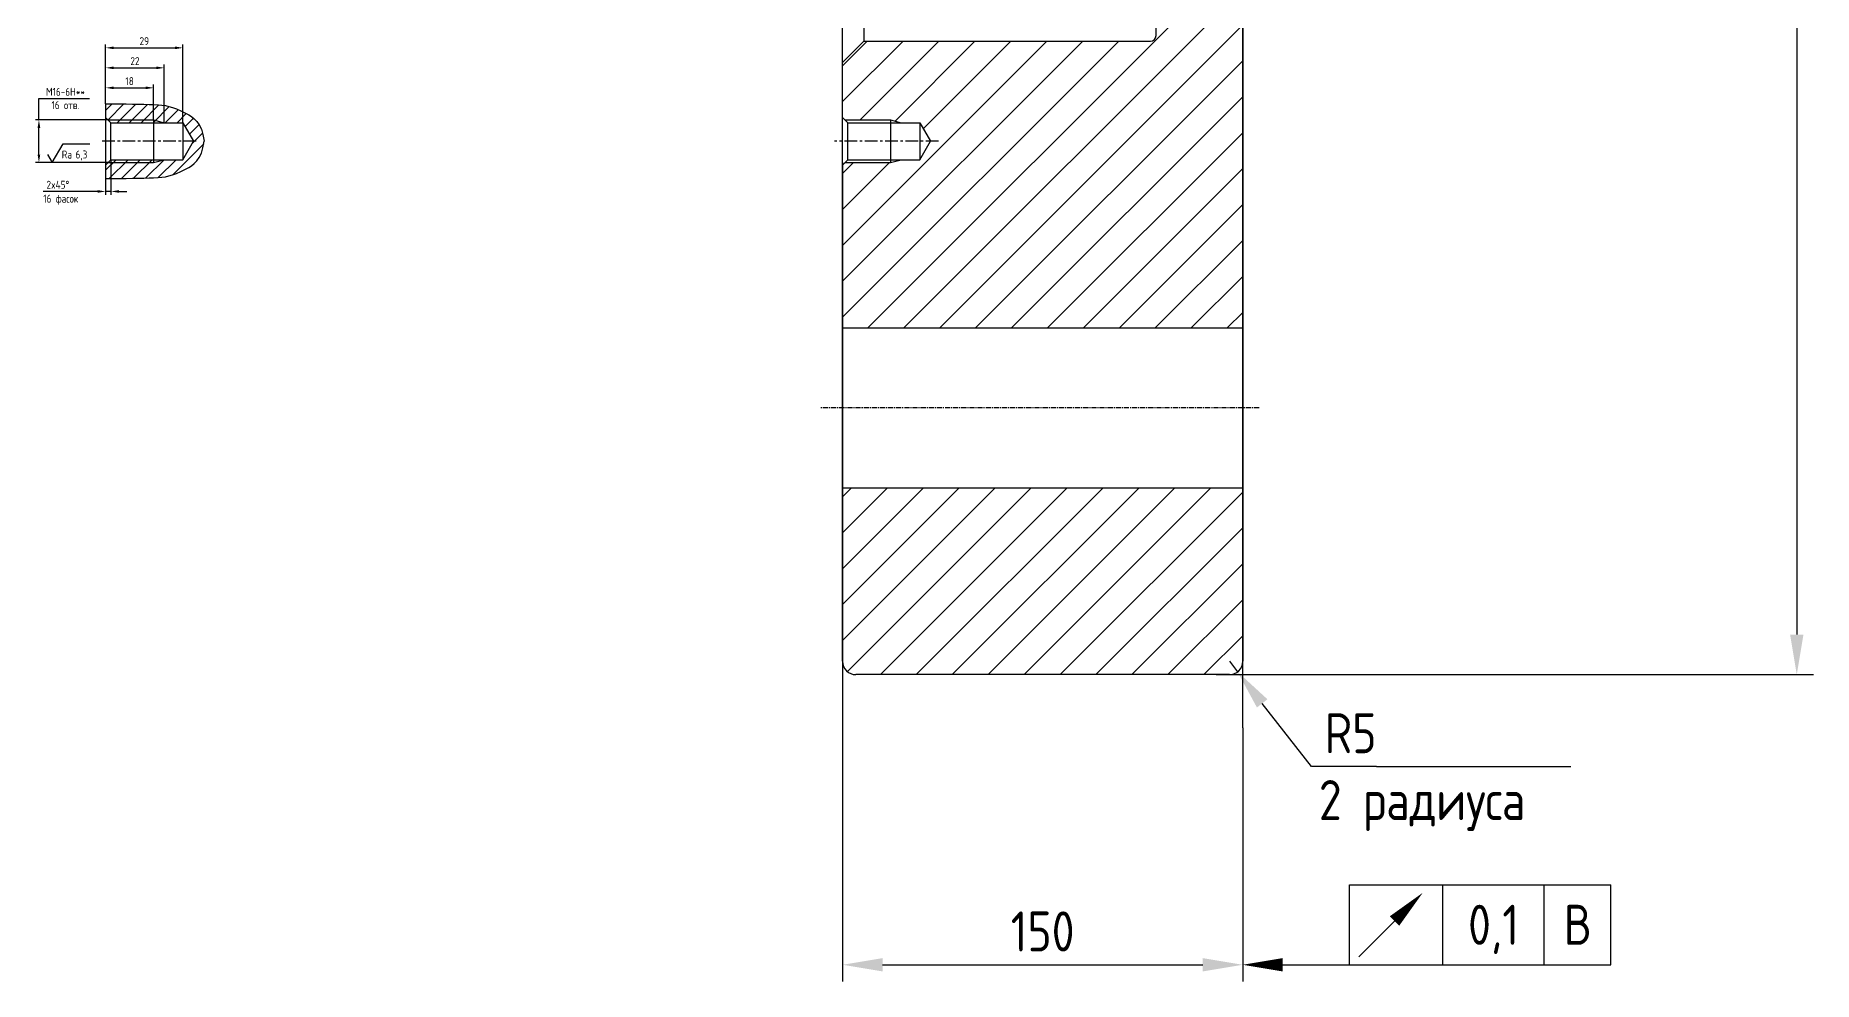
# Model space of a CAD drawing. Header units: millimetres. Extents: x -237 to 4426, y -4 to 946.
# Drawn here: x -237 to 429, y 45 to 400 of the extents above; entities that cross this region are included whole.
import ezdxf
from ezdxf.enums import TextEntityAlignment as Align

# ---------------------------------------------------------------- set-up
doc = ezdxf.new("R2010")
doc.units = ezdxf.units.MM
doc.header["$LTSCALE"] = 0.3
doc.linetypes.add('CENTER', pattern=[50.8, 31.75, -6.35, 6.35, -6.35])
for name, color, linetype in [('Bord', 1, 'Continuous'), ('Cen', 5, 'CENTER'), ('Cont', 6, 'Continuous'), ('Dim', 7, 'Continuous'), ('Hatch', 2, 'Continuous'), ('Text', 3, 'Continuous')]:
    doc.layers.add(name, color=color, linetype=linetype)
doc.styles.add('Style1', font='romans.shx', dxfattribs={"width": 0.8})
doc.dimstyles.new('Lin', dxfattribs={"dimtxt": 3, "dimasz": 3, "dimexe": 1.25, "dimexo": 0, "dimgap": 1, "dimtad": 1, "dimtoh": 1, "dimdec": 5, "dimlfac": -1, "dimtxsty": 'Style1', "dimcen": 2.5, "dimclrt": 3, "dimaunit": 1, "dimadec": 0, "dimazin": 0, "dimtfac": 1, "dimtdec": 5, "dimtmove": 0, "dimatfit": 3, "dimldrblk": 'NONE', "dimfxl": 1, "dimarcsym": 0})
doc.dimstyles.new('Rad', dxfattribs={"dimtxt": 3, "dimasz": 3, "dimexe": 1.25, "dimexo": 0, "dimgap": 1, "dimtad": 1, "dimtoh": 1, "dimtxsty": 'Style1', "dimcen": 2.5, "dimclrt": 3, "dimadec": 0, "dimazin": 0, "dimtfac": 1, "dimtmove": 0, "dimatfit": 3, "dimfxl": 1, "dimarcsym": 0})

# ---------------------------------------------------------------- blocks, each defined once
blk = doc.blocks.new('*D9')
at = {"layer": 'Defpoints', "color": 0, "transparency": 16777216}
for p in [(-210.28, 368), (-236.21, 352), (-210.28, 352)]:
    blk.add_point(p, dxfattribs=at)
at = {"layer": 'Dim', "color": 0, "lineweight": -2, "transparency": 16777216}
for p, q in [((-236.21, 368), (-236.21, 376)), ((-236.21, 376), (-217.27, 376)), ((-210.28, 368), (-237.46, 368)), ((-236.21, 355), (-236.21, 365)), ((-210.28, 352), (-237.46, 352))]:
    blk.add_line(p, q, dxfattribs=at)
at = {"layer": 'Dim', "color": 0, "transparency": 16777216}
for points in [[(-236.71, 365), (-235.71, 365), (-236.21, 368)], [(-236.71, 355), (-235.71, 355), (-236.21, 352)]]:
    blk.add_solid(points, dxfattribs=at)
at = {"layer": 'Dim', "color": 3, "transparency": 16777216, "insert": (-226.24, 378.5), "char_height": 3, "attachment_point": 5, "style": 'Style1'}
blk.add_mtext('M16-6H**', dxfattribs=at)
blk = doc.blocks.new('sherISO_03')
at = {"layer": 'Text'}
blk.add_line((4.04, 7), (14.12, 7), dxfattribs=at)
blk.add_lwpolyline([(-1.73, 3), (0, 0), (4.04, 7)], dxfattribs=at)
at = {"layer": 'Text', "style": 'Style1', "width": 0.8}
blk.add_text('Ra', height=3, dxfattribs=at).set_placement((3.58, 1.5))
blk.add_attdef('6,3', (8.73, 1.5), '', height=3, dxfattribs=at)
blk = doc.blocks.new('*D12')
at = {"layer": 'Defpoints', "color": 0, "transparency": 16777216}
for p in [(205, 860), (205, 160), (422.66, 160)]:
    blk.add_point(p, dxfattribs=at)
at = {"layer": 'Dim', "color": 0, "lineweight": -2, "transparency": 16777216}
for p, q in [((205, 860), (428.91, 860)), ((422.66, 845), (422.66, 175)), ((205, 160), (428.91, 160))]:
    blk.add_line(p, q, dxfattribs=at)
at = {"layer": 'Dim', "color": 0, "transparency": 16777216}
for points in [[(420.16, 845), (425.16, 845), (422.66, 860)], [(420.16, 175), (425.16, 175), (422.66, 160)]]:
    blk.add_solid(points, dxfattribs=at)
at = {"layer": 'Dim', "color": 3, "transparency": 16777216, "insert": (410.16, 510), "char_height": 15, "attachment_point": 5, "rotation": 90, "style": 'Style1'}
blk.add_mtext('%%c700h11', dxfattribs=at)
blk = doc.blocks.new('_None')
blk = doc.blocks.new('*D13')
at = {"layer": 'Defpoints', "color": 0, "transparency": 16777216}
for p in [(65, 325), (215, 140), (215, 51.22)]:
    blk.add_point(p, dxfattribs=at)
at = {"layer": 'Dim', "color": 0, "lineweight": -2, "transparency": 16777216}
for p, q in [((65, 325), (65, 44.97)), ((215, 140), (215, 44.97)), ((80, 51.22), (200, 51.22))]:
    blk.add_line(p, q, dxfattribs=at)
at = {"layer": 'Dim', "color": 0, "transparency": 16777216}
for points in [[(80, 53.72), (80, 48.72), (65, 51.22)], [(200, 53.72), (200, 48.72), (215, 51.22)]]:
    blk.add_solid(points, dxfattribs=at)
at = {"layer": 'Dim', "color": 3, "transparency": 16777216, "insert": (140, 63.72), "char_height": 15, "attachment_point": 5, "style": 'Style1'}
blk.add_mtext('150', dxfattribs=at)
blk = doc.blocks.new('*D16')
at = {"layer": 'Defpoints', "color": 0, "transparency": 16777216}
for p in [(210, 165), (213.07, 161.05)]:
    blk.add_point(p, dxfattribs=at)
at = {"layer": 'Dim', "color": 0, "lineweight": -2, "transparency": 16777216}
for p, q in [((210, 165), (213.07, 161.05)), ((240.72, 125.55), (222.29, 149.22)), ((265.15, 125.55), (240.72, 125.55))]:
    blk.add_line(p, q, dxfattribs=at)
at = {"layer": 'Dim', "color": 0, "transparency": 16777216}
blk.add_solid([(224.26, 150.76), (220.32, 147.68), (213.07, 161.05)], dxfattribs=at)
at = {"layer": 'Dim', "color": 3, "transparency": 16777216, "insert": (255.43, 138.05), "char_height": 15, "attachment_point": 5, "style": 'Style1'}
blk.add_mtext('R5', dxfattribs=at)
blk = doc.blocks.new('*D18')
at = {"layer": 'Defpoints', "color": 0, "transparency": 16777216}
for p in [(-193.21, 380), (-211.21, 374), (-193.21, 368)]:
    blk.add_point(p, dxfattribs=at)
at = {"layer": 'Dim', "color": 0, "lineweight": -2, "transparency": 16777216}
for p, q in [((-211.21, 374), (-211.21, 381.25)), ((-208.21, 380), (-196.21, 380)), ((-193.21, 368), (-193.21, 381.25))]:
    blk.add_line(p, q, dxfattribs=at)
at = {"layer": 'Dim', "color": 0, "transparency": 16777216}
for points in [[(-208.21, 380.5), (-208.21, 379.5), (-211.21, 380)], [(-196.21, 380.5), (-196.21, 379.5), (-193.21, 380)]]:
    blk.add_solid(points, dxfattribs=at)
at = {"layer": 'Dim', "color": 3, "transparency": 16777216, "insert": (-202.21, 382.5), "char_height": 3, "attachment_point": 5, "style": 'Style1'}
blk.add_mtext('18', dxfattribs=at)
blk = doc.blocks.new('*D19')
at = {"layer": 'Defpoints', "color": 0, "transparency": 16777216}
for p in [(-189.21, 387.5), (-211.21, 374), (-189.21, 366.94)]:
    blk.add_point(p, dxfattribs=at)
at = {"layer": 'Dim', "color": 0, "lineweight": -2, "transparency": 16777216}
for p, q in [((-211.21, 374), (-211.21, 388.75)), ((-208.21, 387.5), (-192.21, 387.5)), ((-189.21, 366.94), (-189.21, 388.75))]:
    blk.add_line(p, q, dxfattribs=at)
at = {"layer": 'Dim', "color": 0, "transparency": 16777216}
for points in [[(-208.21, 388), (-208.21, 387), (-211.21, 387.5)], [(-192.21, 388), (-192.21, 387), (-189.21, 387.5)]]:
    blk.add_solid(points, dxfattribs=at)
at = {"layer": 'Dim', "color": 3, "transparency": 16777216, "insert": (-200.21, 390), "char_height": 3, "attachment_point": 5, "style": 'Style1'}
blk.add_mtext('22', dxfattribs=at)
blk = doc.blocks.new('*D20')
at = {"layer": 'Defpoints', "color": 0, "transparency": 16777216}
for p in [(-182.21, 395), (-211.21, 374), (-182.21, 366.94)]:
    blk.add_point(p, dxfattribs=at)
at = {"layer": 'Dim', "color": 0, "lineweight": -2, "transparency": 16777216}
for p, q in [((-211.21, 374), (-211.21, 396.25)), ((-208.21, 395), (-185.21, 395)), ((-182.21, 366.94), (-182.21, 396.25))]:
    blk.add_line(p, q, dxfattribs=at)
at = {"layer": 'Dim', "color": 0, "transparency": 16777216}
for points in [[(-208.21, 395.5), (-208.21, 394.5), (-211.21, 395)], [(-185.21, 395.5), (-185.21, 394.5), (-182.21, 395)]]:
    blk.add_solid(points, dxfattribs=at)
at = {"layer": 'Dim', "color": 3, "transparency": 16777216, "insert": (-196.71, 397.5), "char_height": 3, "attachment_point": 5, "style": 'Style1'}
blk.add_mtext('29', dxfattribs=at)
blk = doc.blocks.new('*D21')
at = {"layer": 'Defpoints', "color": 0, "transparency": 16777216}
for p in [(-209.21, 353.06), (-211.21, 346), (-211.21, 341.15)]:
    blk.add_point(p, dxfattribs=at)
at = {"layer": 'Dim', "color": 0, "lineweight": -2, "transparency": 16777216}
for p, q in [((-209.21, 353.06), (-209.21, 339.9)), ((-214.21, 341.15), (-234.66, 341.15)), ((-211.21, 346), (-211.21, 339.9)), ((-209.21, 341.15), (-211.21, 341.15)), ((-206.21, 341.15), (-203.21, 341.15))]:
    blk.add_line(p, q, dxfattribs=at)
at = {"layer": 'Dim', "color": 0, "transparency": 16777216}
for points in [[(-214.21, 341.65), (-214.21, 340.65), (-211.21, 341.15)], [(-206.21, 341.65), (-206.21, 340.65), (-209.21, 341.15)]]:
    blk.add_solid(points, dxfattribs=at)
at = {"layer": 'Dim', "color": 3, "transparency": 16777216, "insert": (-229.09, 343.65), "char_height": 3, "attachment_point": 5, "style": 'Style1'}
blk.add_mtext('2x45%%d', dxfattribs=at)

msp = doc.modelspace()

# ---------------------------------------------------------------- hatches: boundary and pattern name
at = {"layer": 'Hatch'}
h = msp.add_hatch(dxfattribs=at)
h.set_pattern_fill('ANSI31', color=256, scale=3, style=0)
h.paths.add_polyline_path([(180.4, 397.5), (182.001327, 398.241415), (182.5, 399.6), (182.5, 405), (187.9, 405), (189.407403, 405.6379), (189.976859, 406.789102), (190, 430), (199.25, 430), (199.25, 424.995268), (205.740821, 424.995268), (205.75, 429.8), (205.808579, 429.941421), (205.95, 430), (215, 430), (215, 290), (65, 290), (65, 351.0625), (65.9375, 352), (83, 352), (87, 353.0625), (94, 353.0625), (98.005367, 360), (94, 366.9375), (87, 366.9375), (83, 368), (65.9375, 368), (65, 368.9375), (65, 389.5), (73, 397.5)])
h = msp.add_hatch(dxfattribs=at)
h.set_pattern_fill('ANSI31', color=256)
h.set_pattern_definition([(45, (-133.759, 0), (-2.245064, 2.245064), [])])
edge = h.paths.add_edge_path()
edge.add_spline(control_points=[(-174.295733, 360), (-175.09109, 367.247861), (-185.97363, 373.088239), (-189.973338, 373.767485), (-204.161892, 373.975958), (-211.213084, 374)], knot_values=[0, 0, 0, 0, 10.927887281, 35.0474584751, 56.5340869293, 56.5340869293, 56.5340869293, 56.5340869293], degree=3, periodic=0)
edge.add_line((-211.213084, 374), (-211.213084, 368.9375))
edge.add_line((-211.213084, 368.9375), (-210.275584, 368))
edge.add_line((-210.275584, 368), (-193.213084, 368))
edge.add_line((-193.213084, 368), (-189.213084, 366.9375))
edge.add_line((-189.213084, 366.9375), (-182.213084, 366.9375))
edge.add_line((-182.213084, 366.9375), (-178.207717, 360))
edge.add_line((-178.207717, 360), (-182.213084, 353.0625))
edge.add_line((-182.213084, 353.0625), (-189.213084, 353.0625))
edge.add_line((-189.213084, 353.0625), (-193.213084, 352))
edge.add_line((-193.213084, 352), (-210.275584, 352))
edge.add_line((-210.275584, 352), (-211.213084, 351.0625))
edge.add_line((-211.213084, 351.0625), (-211.213084, 346))
edge.add_spline(control_points=[(-211.213084, 346), (-204.161892, 346.024042), (-189.973338, 346.232515), (-185.97363, 346.911761), (-175.09109, 352.752139), (-174.295733, 360)], knot_values=[0, 0, 0, 0, 21.4866284542, 45.6061996482, 56.5340869293, 56.5340869293, 56.5340869293, 56.5340869293], degree=3, periodic=0)
h.paths.add_polyline_path([(-193.213084, 368), (-210.275584, 368), (-209.213084, 366.9375), (-193.213084, 366.9375)], flags=17)
h.paths.add_polyline_path([(-193.213084, 353.0625), (-209.213084, 353.0625), (-210.275584, 352), (-193.213084, 352)], flags=17)
h.paths.add_polyline_path([(-189.213084, 353.0625), (-193.213084, 353.0625), (-193.213084, 352)], flags=17)
h.paths.add_polyline_path([(-193.213084, 368), (-193.213084, 366.9375), (-189.213084, 366.9375)], flags=17)
h = msp.add_hatch(dxfattribs=at)
h.set_pattern_fill('ANSI31', color=256, scale=3, style=0)
h.paths.add_polyline_path([(215, 230), (215, 165, -0.4142135624), (210, 160), (70, 160, -0.4142135624), (65, 165), (65, 230)])

# ---------------------------------------------------------------- linework, layer by layer
msp.add_line((215, 140), (215, 325))
at = {"layer": 'Bord'}
for p, q in [((-210.275584, 368), (-193.213084, 368)), ((-193.213084, 368), (-189.213084, 366.9375)), ((65.9375, 368), (83, 368)), ((65.9375, 368), (83, 368)), ((83, 368), (87, 366.9375)), ((83, 368), (87, 366.9375)), ((-210.275584, 352), (-193.213084, 352)), ((-193.213084, 352), (-189.213084, 353.0625)), ((65.9375, 352), (83, 352)), ((65.9375, 352), (83, 352)), ((83, 352), (87, 353.0625)), ((83, 352), (87, 353.0625)), ((255, 81.220809), (353, 81.220809)), ((255, 51.220809), (255, 81.220809)), ((290, 51.220809), (290, 81.220809)), ((328, 51.220809), (328, 81.220809)), ((353, 51.220809), (353, 81.220809))]:
    msp.add_line(p, q, dxfattribs=at)
msp.add_lwpolyline([(215, 51.220809, 0, 5, 0), (230, 51.220809, 5, 5, 0)], format="xyseb", dxfattribs=at)
msp.add_lwpolyline([(230, 51.220809), (353, 51.220809)], dxfattribs=at)
for points in [[(-211.213084, 374), (-204.161892, 373.975958), (-189.973338, 373.767485), (-185.97363, 373.088239), (-175.09109, 367.247861), (-174.295733, 360)], [(-211.213084, 346), (-204.161892, 346.024042), (-189.973338, 346.232515), (-185.97363, 346.911761), (-175.09109, 352.752139), (-174.295733, 360)]]:
    msp.add_open_spline(points, degree=3, knots=[0, 0, 0, 0, 21.4866284542, 45.6061996482, 56.5340869293, 56.5340869293, 56.5340869293, 56.5340869293], dxfattribs=at)
at = {"layer": 'Cen', "ltscale": 0.5}
for p, q in [((-177.213084, 360), (-213.213084, 360)), ((100.99382, 360), (62, 360)), ((100.99382, 360), (62, 360))]:
    msp.add_line(p, q, dxfattribs=at)
at = {"layer": 'Cen', "ltscale": 0.2}
msp.add_line((221.137943, 260), (56.64444, 260), dxfattribs=at)
at = {"layer": 'Cont'}
for p, q in [((65, 165), (65, 510)), ((73, 510), (73, 397.5)), ((182.5, 399.6), (182.5, 510)), ((215, 165), (215, 510)), ((215, 429.5), (215, 165)), ((73, 397.5), (65, 389.5)), ((73, 397.5), (180.4, 397.5)), ((-211.213084, 374), (-211.213084, 346)), ((-209.213084, 366.9375), (-211.213084, 368.9375)), ((-209.213084, 366.9375), (-182.213084, 366.9375)), ((-209.213084, 353.0625), (-209.213084, 366.9375)), ((-193.213084, 368), (-193.213084, 352)), ((-182.213084, 366.9375), (-182.213084, 353.0625)), ((-182.213084, 366.9375), (-178.207717, 360)), ((67, 366.9375), (65, 368.9375)), ((67, 366.9375), (65, 368.9375)), ((67, 366.9375), (94, 366.9375)), ((67, 353.0625), (67, 366.9375)), ((67, 366.9375), (94, 366.9375)), ((67, 353.0625), (67, 366.9375)), ((83, 368), (83, 352)), ((83, 368), (83, 352)), ((94, 366.9375), (94, 353.0625)), ((94, 366.9375), (98.005367, 360)), ((94, 366.9375), (94, 353.0625)), ((94, 366.9375), (98.005367, 360)), ((-182.213084, 353.0625), (-178.207717, 360)), ((94, 353.0625), (98.005367, 360)), ((94, 353.0625), (98.005367, 360)), ((-209.213084, 353.0625), (-211.213084, 351.0625)), ((-209.213084, 353.0625), (-182.213084, 353.0625)), ((67, 353.0625), (65, 351.0625)), ((67, 353.0625), (65, 351.0625)), ((65, 352), (65, 165)), ((67, 353.0625), (94, 353.0625)), ((67, 353.0625), (94, 353.0625)), ((65, 290), (215, 290)), ((65, 230), (215, 230)), ((210, 160), (70, 160)), ((210, 160), (70, 160))]:
    msp.add_line(p, q, dxfattribs=at)
for centre, radius, start, end in [((180.4, 399.6), 2.1, 270, 0), ((70, 165), 5, 180, 270), ((70, 165), 5, 180, 270), ((210, 165), 5, 270, 0), ((210, 165), 5, 270, 0)]:
    msp.add_arc(centre, radius, start, end, dxfattribs=at)
at = {"layer": 'Dim'}
msp.add_line((265.147558, 125.549476), (337.938134, 125.549476), dxfattribs=at)
at = {"layer": 'Text'}
msp.add_line((271.872887, 67.615514), (258.479489, 54.222115), dxfattribs=at)
msp.add_lwpolyline([(282.479489, 78.222115, 0, 5, 0), (271.872887, 67.615514, 5, 5, 0)], format="xyseb", dxfattribs=at)

# ---------------------------------------------------------------- block references
at = {"layer": 'Cont'}
msp.add_blockref('sherISO_03', (-231.213084, 352), dxfattribs=at).add_auto_attribs({'6,3': '6,3'})

# ---------------------------------------------------------------- texts
at = {"layer": 'Text', "style": 'Style1', "width": 0.8}
for s, height, p in [('16 отв.', 3, (-226.241656, 372)), ('0,1', 15, (309, 58.720809)), ('В', 15, (340.5, 58.720809))]:
    msp.add_text(s, height=height, dxfattribs=at).set_placement(p, align=Align.CENTER)
for s, height, p in [('16 фасок', 3, (-234.577014, 336.949188)), ('2 радиуса', 15, (243.542897, 105.463106))]:
    msp.add_text(s, height=height, dxfattribs=at).set_placement(p)

# ---------------------------------------------------------------- dimensions: what is measured, and where the dimension line sits
at = {"layer": 'Dim'}
dim = msp.add_linear_dim(base=(422.655986, 160), p1=(205, 860), p2=(205, 160), angle=90, text='<>h11', dimstyle='Lin', override={"dimscale": 5, "dimpost": '%%c<>'}, dxfattribs=at)
dim.commit()
dim.dimension.update_dxf_attribs({"geometry": '*D12', "text_midpoint": (410.155986, 510)})
for base, p1, p2, dimstyle, override, picture, middle in [((-182.213084, 395), (-211.213084, 374), (-182.213084, 366.9375), 'Rad', {"dimarcsym": 1}, '*D20', (-196.713084, 397.5)), ((-189.213084, 387.5), (-211.213084, 374), (-189.213084, 366.9375), 'Rad', {"dimarcsym": 1}, '*D19', (-200.213084, 390)), ((-193.213084, 380), (-211.213084, 374), (-193.213084, 368), 'Rad', {"dimarcsym": 1}, '*D18', (-202.213084, 382.5)), ((215, 51.220809), (65, 325), (215, 140), 'Lin', {"dimscale": 5}, '*D13', (140, 63.720809))]:
    dim = msp.add_linear_dim(base=base, p1=p1, p2=p2, dimstyle=dimstyle, override=override, dxfattribs=at)
    dim.commit()
    dim.dimension.update_dxf_attribs({"geometry": picture, "text_midpoint": middle})
dim = msp.add_linear_dim(base=(-236.213084, 352), p1=(-210.275584, 368), p2=(-210.275584, 352), angle=90, text='<>-6H**', dimstyle='Rad', override={"dimpost": 'M<>', "dimarcsym": 1}, dxfattribs=at)
dim.commit()
dim.dimension.update_dxf_attribs({"geometry": '*D9', "text_midpoint": (-226.241656, 376), "dimtype": 160})
dim = msp.add_linear_dim(base=(-211.213084, 341.146836), p1=(-209.213084, 353.0625), p2=(-211.213084, 346), text='<>x45%%d', dimstyle='Rad', override={"dimarcsym": 1}, dxfattribs=at)
dim.commit()
dim.dimension.update_dxf_attribs({"geometry": '*D21', "text_midpoint": (-229.090442, 341.146836), "dimtype": 160})
dim = msp.add_radius_dim(center=(210, 165), mpoint=(213.071899, 161.054948), dimstyle='Lin', override={"dimscale": 5, "dimarcsym": 1}, dxfattribs=at)
dim.commit()
dim.dimension.update_dxf_attribs({"geometry": '*D16', "text_midpoint": (255.433273, 138.049476)})

doc.saveas('drawing.dxf')
